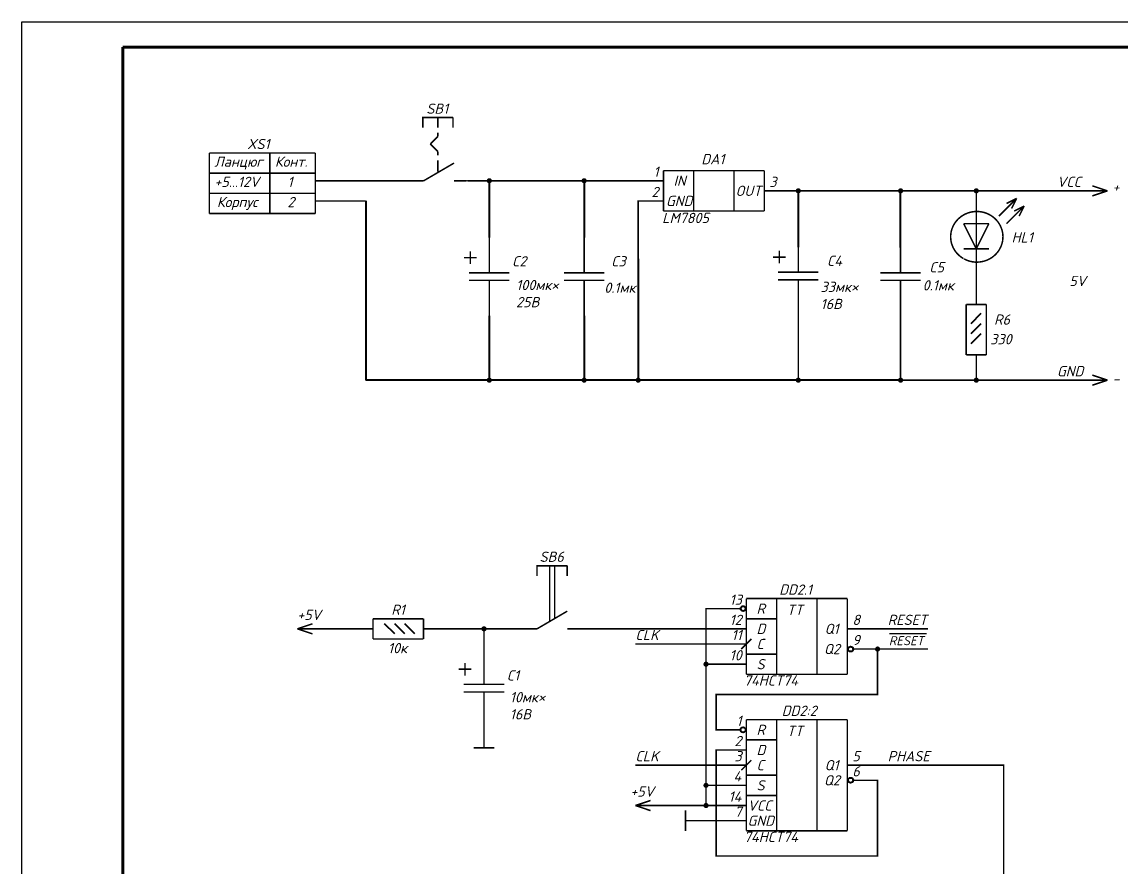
# Model space of a CAD drawing. Extents: x 0 to 594, y 0 to 420.
# Drawn here: x 0 to 217.8, y 252.6 to 420 of the extents above; entities that cross this region are included whole.
import ezdxf

# ---------------------------------------------------------------- set-up
doc = ezdxf.new("R2010")
doc.units = 0
doc.header["$MEASUREMENT"] = 0
doc.layers.get('0').update_dxf_attribs({"linetype": 'CONTINUOUS'})
doc.layers.add('1', color=7, linetype='CONTINUOUS', lineweight=40)
doc.layers.add('Layer1', color=7, linetype='CONTINUOUS', lineweight=70)
doc.styles.add('ГОСТ', font='isocpeui.ttf')

msp = doc.modelspace()

# ---------------------------------------------------------------- linework, layer by layer
at = {"linetype": 'Continuous'}
for p, q in [((0, 0), (0, 420)), ((0, 420), (594, 420)), ((171.9210241208784, 298.8892068872906), (179.2321827847568, 298.8892068872906))]:
    msp.add_line(p, q, dxfattribs=at)
at = {"layer": '1', "linetype": 'Continuous'}
for p, q in [((92.61468121214034, 388.5530132791872), (92.61468121214034, 377.3230594558748)), ((111.4087866570485, 388.5530132791872), (111.4087866570485, 377.3230594558748)), ((153.8451061772835, 386.5529817191871), (153.8451061772835, 375.4293416302595)), ((174.1235603032891, 375.3206296884831), (174.1235603032891, 386.5529639391871)), ((68.12350306328912, 384.5530009591872), (68.12350306328912, 349.0529779791871)), ((122.1234763432891, 373.0529909391872), (122.1234763432891, 349.0529779791871)), ((92.61465835214034, 361.8230371158749), (92.61465835214034, 349.0529779791871)), ((111.4088476170485, 361.8230371158749), (111.4088476170485, 349.0529779791871)), ((188.1234733432891, 360.3016248398909), (190.1234755032891, 362.3016269998909)), ((188.1234726850025, 358.3016241816043), (190.1234748450025, 360.3016263416043)), ((188.1234726850025, 356.3016241816043), (190.1234748450025, 358.3016263416043)), ((139.4745171662854, 349.0529779791871), (68.12350306328909, 349.0529779791871)), ((174.1235501432891, 349.0529779791871), (139.4745171662854, 349.0529779791871)), ((71.7986535971105, 300.8411716944747), (73.79865575711051, 298.8411695344747)), ((73.7986535971105, 300.8411716944747), (75.79865575711051, 298.8411695344747)), ((75.79865425539708, 300.8411710361881), (77.79865641539709, 298.8411688761881))]:
    msp.add_line(p, q, dxfattribs=at)
at = {"layer": '1', "const_width": 0.29972}
for points in [[(79.4273844432891, 401.0849821191871), (79.4273844432891, 401.0849922791871), (85.4273724432891, 401.0849821191871)], [(79.4273844432891, 399.0849861191871), (79.4273844432891, 401.0849821191871)], [(82.42737844328911, 399.0849861191871), (82.42737844328911, 401.0849821191871)], [(85.4273724432891, 399.0849861191871), (85.4273724432891, 401.0849821191871)], [(80.92738144328911, 395.8349926191871), (82.42737844328911, 397.3349896191871)], [(82.42737844328911, 397.3349896191871), (82.42737844328911, 398.0849881191871)], [(82.42737844328911, 394.3349956191871), (80.92738144328911, 395.8349926191871)], [(82.42737844328911, 393.5849971191872), (82.42737844328911, 394.3349956191871)], [(58.12352306328911, 394.0529743391871), (37.12356506328911, 394.0529743391871)], [(37.12356506328911, 394.0529743391871), (37.12356506328911, 382.0529983391871)], [(49.1235410632891, 394.0529743391871), (49.1235410632891, 382.0529983391871)], [(58.12352306328911, 394.0529743391871), (58.12352306328911, 390.5529813391871)], [(58.12352306328911, 393.0529763391871), (58.12352306328911, 382.0529983391871)], [(58.12352306328911, 393.0529763391871), (58.12352306328911, 392.0529783391871)], [(79.62340894328909, 388.5530031191872), (85.6233969432891, 392.0529961191871)], [(82.42737844328911, 390.3350036191871), (82.42737844328911, 392.5849991191872)], [(58.12352306328911, 390.0529823391872), (37.12356506328911, 390.0529823391872)], [(127.1235171432891, 390.5529991191871), (127.1235044432891, 382.5530100391871)], [(127.1235171432891, 390.5529991191871), (147.1235279432891, 390.5529991191871)], [(133.1235203832891, 390.5529991191871), (133.1234924432891, 382.5530100391871)], [(141.1235247032891, 390.5529991191871), (141.1234764432891, 382.5530100391871)], [(147.1235279432891, 390.5529991191871), (147.1234644432891, 382.5530100391871)], [(58.1235027432891, 388.5530031191872), (68.12350306328912, 388.5530031191872)], [(77.12341394328911, 388.5530031191872), (68.12350306328912, 388.5530031191872)], [(79.62341402328911, 388.5530031191872), (77.12341394328911, 388.5530031191872)], [(85.6233918632891, 388.5530031191872), (88.1233919432891, 388.5530031191872)], [(95.12349986328911, 388.5530132791872), (88.1233919432891, 388.5530132791872), (88.1233919432891, 388.5530031191872)], [(95.12349986328911, 388.5530132791872), (122.1234763432891, 388.5530132791872)], [(127.1234765032891, 388.5530132791872), (122.1234763432891, 388.5530132791872)], [(212.1224352832891, 387.5512779191872), (215.1224369032891, 386.5512773791871)], [(58.12352306328911, 386.0529903391871), (37.12356506328911, 386.0529903391871)], [(147.1234542832891, 386.5530020391872), (152.1234544432891, 386.5530020391872)], [(189.1234744232891, 386.5530020391872), (152.1234544432891, 386.5530020391872)], [(189.1234744232891, 385.0529593191872), (189.1234744232891, 386.5530020391872)], [(189.1234744232891, 386.5530020391872), (205.1230792032891, 386.5530020391872)], [(205.1224492832891, 386.5512799191872), (215.1224292832891, 386.5512799191872)], [(212.1224276632891, 385.5512793791871), (215.1224292832891, 386.5512799191872)], [(58.1235027432891, 384.5530009591872), (68.12350306328912, 384.5530009591872)], [(123.1237054832891, 384.5530111191871), (122.1234763432891, 384.5530111191871), (122.1234763432891, 373.0529909391872)], [(127.1234765032891, 384.5530111191871), (122.1234763432891, 384.5530111191871)], [(189.1234744232891, 380.0529591591871), (189.1234744232891, 385.0529593191872)], [(193.6234933632891, 381.5529434591871), (197.1234584232891, 385.0529593191872)], [(197.1234584232891, 385.0529593191872), (195.1234624232891, 384.0529613191871)], [(195.1234903632891, 380.0529464591871), (198.6234554232891, 383.5529623191871)], [(196.1234604232891, 383.0529633191871), (197.1234584232891, 385.0529593191872)], [(198.6234554232891, 383.5529623191871), (196.6234594232891, 382.5529643191871)], [(197.6234574232891, 381.5529663191871), (198.6234554232891, 383.5529623191871)], [(58.12352306328911, 382.0529983391871), (37.12356506328911, 382.0529983391871)], [(127.1234536432891, 382.5530100391871), (147.1234644432891, 382.5530100391871)], [(186.6971114850086, 373.0692574121751), (187.1006884639156, 372.8721665796845), (187.5204604626745, 372.7099024480514), (187.9532327629096, 372.5836999452954), (188.395711706101, 372.4945195486657), (188.8445297603149, 372.4430399748291), (189.2962711491551, 372.4296530144268), (189.7474978478835, 372.4544605503107), (190.1947757488647, 372.5172737821536), (190.6347007971985, 372.6176146633334), (191.0639248976329, 372.7547195391568), (191.4791813955912, 372.9275449587328), (191.8773099383851, 373.1347756162634), (192.2552805274073, 373.3748343613156), (192.6102165782506, 373.645894201888), (192.9394168132518, 373.9458922089236), (193.2403758198459, 374.272545216445), (193.5108031182688, 374.6233671978266), (193.748640593491, 374.9956881859578), (193.9520781587159, 375.3866745933054), (194.1195675312331, 375.7933507772256), (194.2498340157849, 376.2126216864008), (194.3418862057669, 376.6412964160497), (194.3950235284307, 377.0761124926385), (194.4088415766656, 377.5137607032754), (194.3832351867809, 377.9509102808183), (194.3183992388653, 378.3842342530238), (194.2148271736313, 378.8104347628153), (194.073307237034, 379.2262681669665), (193.8949164812429, 379.6285697221846), (193.681012567625, 380.0142776707181), (193.4332234341214, 380.3804565421818), (193.1534349056574, 380.7243194942592), (192.8437763418756, 381.0432495222547), (192.5066044314231, 381.33481937608), (192.1444852561286, 381.5968100330929), (191.7601747615696, 381.8272275861992), (191.3565977826626, 382.0243184186898), (190.9368257839037, 382.1865825503229), (190.5040534836687, 382.3127850530789), (190.0615745404772, 382.4019654497086), (189.6127564862633, 382.4534450235452), (189.1610150974231, 382.4668319839475), (188.7097883986947, 382.4420244480635), (188.2625104977135, 382.3792112162207), (187.8225854493797, 382.2788703350409), (187.3933613489453, 382.1417654592174), (186.978104850987, 381.9689400396415), (186.5799763081931, 381.7617093821109), (186.2020057191709, 381.5216506370587), (185.8470696683276, 381.2505907964862), (185.5178694333264, 380.9505927894506), (185.2169104267323, 380.6239397819293), (184.9464831283094, 380.2731178005477), (184.7086456530872, 379.9007968124165), (184.5052080878623, 379.5098104050688), (184.3377187153451, 379.1031342211487), (184.2074522307933, 378.6838633119734), (184.1154000408113, 378.2551885823246), (184.0622627181475, 377.8203725057357), (184.0484446699126, 377.3827242950989), (184.0740510597973, 376.945574717556), (184.138887007713, 376.5122507453505), (184.2424590729469, 376.086050235559), (184.3839790095442, 375.6702168314078), (184.5623697653353, 375.2679152761897), (184.7762736789532, 374.8822073276561), (185.0240628124568, 374.5160284561924), (185.3038513409208, 374.1721655041151), (185.6135099047027, 373.8532354761196), (185.9506818151551, 373.5616656222943), (186.3128009904496, 373.2996749652814), (186.5945053210796, 373.1264331401585)], [(191.6234821232891, 380.0529693191871), (186.6234794232891, 380.0529693191871)], [(186.6234794232891, 380.0529693191871), (189.1234744232891, 375.0529793191872)], [(189.1234744232891, 380.0529693191871), (189.1234744232891, 375.0529793191872)], [(191.6234694232891, 380.0529693191871), (189.1234744232891, 375.0529793191872)], [(92.61468121214034, 375.3230456758748), (92.61468121214034, 377.3230594558748)], [(111.4088577770485, 375.3230278958748), (111.4088577770485, 376.3230487558748), (111.4087866570485, 376.3230487558748), (111.4087866570485, 377.3230594558748)], [(88.86468871214035, 374.5730420958748), (88.86468871214035, 372.0730470958748)], [(92.61468121214034, 370.3230455158748), (92.61468121214034, 375.3230456758748)], [(111.4088577770485, 370.3230277358748), (111.4088577770485, 375.3230278958748)], [(150.0951136772835, 374.6793380502595), (150.0951136772835, 372.1793430502595)], [(153.8451061772835, 370.4293414702595), (153.8451061772835, 375.4293416302595)], [(174.1235603032891, 370.3206295284831), (174.1235603032891, 375.3206296884831)], [(191.6234821232891, 375.0529793191872), (186.6234794232891, 375.0529793191872)], [(189.1234744232891, 375.0529894791871), (189.1234744232891, 370.0529893191871)], [(87.61469121214034, 373.3230445958748), (90.11468621214036, 373.3230445958748)], [(148.8451161772835, 373.4293405502595), (151.3451111772835, 373.4293405502595)], [(88.61468921214035, 370.3230505958748), (96.61467321214033, 370.3230505958748)], [(107.4088657770485, 370.3230378958748), (115.4088497770485, 370.3230378958748)], [(149.8451141772835, 370.4293465502595), (157.8450981772835, 370.4293465502595)], [(170.1235683032891, 370.3206396884831), (178.1235523032891, 370.3206396884831)], [(88.61468921214035, 368.8230535958749), (96.61467321214033, 368.8230535958749)], [(92.61465835214034, 368.8230561358748), (92.61465835214034, 363.8230559758748)], [(107.4088454570485, 368.8230434358748), (115.4088497770485, 368.8230408958748)], [(111.4088476170485, 368.8230383558748), (111.4088476170485, 363.8230381958748)], [(149.8451141772835, 368.9293495502595), (157.8450981772835, 368.9293495502595)], [(153.8450833172835, 368.9293520902595), (153.8450833172835, 363.9293519302595)], [(170.1235479832891, 368.820645228483), (178.1235523032891, 368.8206426884831)], [(174.1235501432891, 368.8206401484831), (174.1235501432891, 349.0529779791871)], [(189.1234744232891, 369.0529887791872), (189.1234744232891, 370.0529893191871)], [(189.1234744232891, 364.0529886191871), (189.1234744232891, 369.0529887791872)], [(92.61465835214034, 363.8230559758748), (92.61465835214034, 361.8230371158749)], [(111.4088476170485, 361.8230371158749), (111.4088476170485, 363.8230381958748)], [(153.8450833172835, 363.9293519302595), (153.8450833172835, 349.0529779791871)], [(187.1234733432891, 364.0529860791871), (191.1234755032891, 364.0529860791871)], [(187.1234733432891, 354.0529806791872), (187.1234733432891, 364.0529860791871)], [(191.1234755032891, 364.0529860791871), (191.1234755032891, 354.0529806791872)], [(187.1234733432891, 354.0529806791872), (191.1234755032891, 354.0529806791872)], [(189.1234744232891, 354.0529781391871), (189.1234744232891, 349.0529779791871)], [(201.1234809032891, 349.0529779791871), (174.1235501432891, 349.0529779791871)], [(205.1234830632891, 349.0529779791871), (201.1234809032891, 349.0529779791871)], [(205.1224492832891, 349.0512939591871), (215.1224292832891, 349.0512939591871)], [(212.1224276632891, 348.0512934191871), (215.1224292832891, 349.0512939591871)], [(212.1224352832891, 350.0512919591871), (215.1224369032891, 349.0512914191871)], [(102.0626849482713, 312.2916838934792), (102.0626849482713, 312.2916940534791), (108.0626729482713, 312.2916838934792)], [(102.0626849482713, 310.2916980534791), (102.0626849482713, 312.2916940534791)], [(104.5626799482713, 312.2916940534791), (104.5626799482713, 301.2917160534791)], [(105.5626779482713, 312.2916940534791), (105.5626779482713, 301.7917150534792)], [(108.0626729482713, 310.2916980534791), (108.0626729482713, 312.2916940534791)], [(143.5626857682713, 305.7917222934792), (143.5626857682713, 290.7917141934792)], [(143.5626857682713, 305.7917222934792), (163.5626965682713, 305.7917222934792)], [(149.5626890082713, 305.7917222934792), (149.5626890082713, 290.7917141934792)], [(157.5626933282713, 305.7917222934792), (157.5626933282713, 290.7917141934792)], [(163.5626965682713, 305.7917222934792), (163.5626965682713, 290.7917141934792)], [(102.0626849482713, 299.7917190534791), (108.0626729482713, 303.2917120534792)], [(138.5626830682713, 303.7917212134791), (135.5626814482713, 303.7917212134791), (135.5626814482713, 292.7917152734792)], [(142.4193316944652, 303.7917212134791), (138.5626830682713, 303.7917212134791)], [(57.56266472827133, 300.7917195934792), (54.56266310827133, 299.7917190534791)], [(69.56264580827133, 301.7917201334791), (69.56264580827133, 297.7917179734791)], [(69.56264580827133, 301.7917201334791), (79.56265120827133, 301.7917201334791)], [(79.56265120827133, 301.7917201334791), (79.56265120827133, 297.7917179734791)], [(143.5626857682713, 301.7917201334791), (149.5626890082713, 301.7917201334791)], [(57.56265710827133, 298.7917210534791), (54.56265548827133, 299.7917215934792)], [(64.56264310827132, 299.7917190534791), (54.56266310827133, 299.7917190534791)], [(69.56264326827133, 299.7917190534791), (64.56264310827132, 299.7917190534791)], [(79.56265374827133, 299.7917190534791), (84.56265390827133, 299.7917190534791)], [(99.56268994827133, 299.7917190534791), (84.56265390827133, 299.7917190534791)], [(91.56265768827133, 293.7917158134791), (91.56265768827133, 299.7917190534791)], [(102.0626900282713, 299.7917190534791), (99.56268994827133, 299.7917190534791)], [(108.0626678682713, 299.7917190534791), (110.5626679482713, 299.7917190534791)], [(110.5626679482713, 299.7917190534791), (138.5626830682713, 299.7917190534791)], [(143.5626832282713, 299.7917190534791), (138.5626830682713, 299.7917190534791)], [(163.5626991082713, 299.7917190534791), (168.5626992682713, 299.7917190534791)], [(168.5627272082713, 299.7917190534791), (179.5627052082713, 299.7917190534791)], [(79.56265120827133, 297.7917179734791), (69.56264580827133, 297.7917179734791)], [(121.5626738882713, 296.7917174334792), (138.5626830682713, 296.7917174334792)], [(143.5626832282713, 296.7917174334792), (138.5626830682713, 296.7917174334792)], [(144.5626863082713, 297.7917179734791), (144.3809848682713, 297.6100165334792), (144.2106346882713, 297.4396663534791), (144.0512725482713, 297.2803042134792), (143.9025301482713, 297.1315618134792), (143.7640417282713, 296.9930733934792), (143.6354389882713, 296.8644706534791), (143.5163612482713, 296.7453929134792), (143.4064351282713, 296.6354667934792), (143.3052999482713, 296.5343316134791), (143.2125874082713, 296.4416190734792), (143.1279317482713, 296.3569634134791), (143.0509672082713, 296.2799988734791), (142.9813254882713, 296.2103571534792), (142.9186433682713, 296.1476750334792), (142.8625500082713, 296.0915816734791), (142.8126847282713, 296.0417163934791), (142.7686792282713, 295.9977108934792), (142.7301652082713, 295.9591968734791), (142.6967794482713, 295.9258111134791), (142.6681536482713, 295.8971853134792), (142.6439220482713, 295.8729537134791), (142.6237214282713, 295.8527530934792), (142.6071809482713, 295.8362126134792), (142.5939348482713, 295.8229665134792), (142.5836199082713, 295.8126515734792), (142.5758678282713, 295.8048994934791), (142.5703153882713, 295.7993470534792), (142.5665917482713, 295.7956234134792), (142.5643336882713, 295.7933653534791), (142.5631729082713, 295.7922045734791), (142.5627461882713, 295.7917778534792), (142.5626852282713, 295.7917168934791)], [(169.5626998082713, 295.7917168934791), (169.5626998082713, 286.7917120334791), (137.5626825282713, 286.7917120334791), (137.5626825282713, 279.7917082534792), (138.5626830682713, 279.7917082534792)], [(143.5626857682713, 294.7917163534792), (149.5626890082713, 294.7917163534792)], [(164.7282542303931, 295.7917168934791), (168.5626992682713, 295.7917168934791)], [(179.5627052082713, 295.7917168934791), (168.5627272082713, 295.7917168934791)], [(86.56266768827133, 291.7917147334791), (89.06266268827133, 291.7917147334791)], [(87.81266518827132, 293.0417122334791), (87.81266518827132, 290.5417172334792)], [(91.56265768827133, 288.7917156534792), (91.56265768827133, 293.7917158134791)], [(138.5626830682713, 292.7917152734792), (135.5626814482713, 292.7917152734792)], [(135.5626814482713, 264.7917001534792), (135.5626814482713, 292.7917152734792)], [(143.5626832282713, 292.7917152734792), (138.5626830682713, 292.7917152734792)], [(143.5626857682713, 290.7917141934792), (163.5626965682713, 290.7917141934792)], [(87.56266568827132, 288.7917207334792), (95.56264968827132, 288.7917207334792)], [(87.56266568827132, 287.2917237334792), (95.56264968827132, 287.2917237334792)], [(91.56263482827133, 287.2917262734791), (91.56263482827133, 282.2917261134792)], [(91.56263482827133, 281.2917255734791), (91.56263482827133, 282.2917261134792)], [(91.56263482827133, 281.2917255734791), (91.56263482827133, 276.2117255734792)], [(143.5626857682713, 281.7917093334792), (143.5626857682713, 259.7916974534792)], [(143.5626857682713, 281.7917093334792), (163.5626965682713, 281.7917093334792)], [(149.5626890082713, 281.7917093334792), (149.5626890082713, 259.7916974534792)], [(157.5626933282713, 281.7917093334792), (157.5626933282713, 259.7916974534792)], [(163.5626965682713, 281.7917093334792), (163.5626965682713, 259.7916974534792)], [(142.3982973741724, 279.7917082534792), (138.5626830682713, 279.7917082534792)], [(143.5626857682713, 277.7917071734792), (149.5626890082713, 277.7917071734792)], [(89.53063482827133, 276.2117255734792), (93.59463482827132, 276.2117255734792)], [(138.5626830682713, 275.7917060934791), (137.5626825282713, 275.7917060934791), (137.5626825282713, 254.7916947534792), (169.5626998082713, 254.7916947534792), (169.5626998082713, 269.7917028534791), (168.5626992682713, 269.7917028534791)], [(143.5626832282713, 275.7917060934791), (138.5626830682713, 275.7917060934791)], [(121.5626738882713, 272.7917044734792), (138.5626830682713, 272.7917044734792)], [(143.5626832282713, 272.7917044734792), (138.5626830682713, 272.7917044734792)], [(144.5626863082713, 273.7917050134791), (144.3809848682713, 273.6100035734792), (144.2106346882713, 273.4396533934791), (144.0512725482713, 273.2802912534792), (143.9025301482713, 273.1315488534792), (143.7640417282713, 272.9930604334792), (143.6354389882713, 272.8644576934792), (143.5163612482713, 272.7453799534791), (143.4064351282713, 272.6354538334792), (143.3052999482713, 272.5343186534791), (143.2125874082713, 272.4416061134792), (143.1279317482713, 272.3569504534792), (143.0509672082713, 272.2799859134792), (142.9813254882713, 272.2103441934792), (142.9186433682713, 272.1476620734792), (142.8625500082713, 272.0915687134791), (142.8126847282713, 272.0417034334791), (142.7686792282713, 271.9976979334792), (142.7301652082713, 271.9591839134791), (142.6967794482713, 271.9257981534791), (142.6681536482713, 271.8971723534792), (142.6439220482713, 271.8729407534792), (142.6237214282713, 271.8527401334791), (142.6071809482713, 271.8361996534791), (142.5939348482713, 271.8229535534792), (142.5836199082713, 271.8126386134792), (142.5758678282713, 271.8048865334791), (142.5703153882713, 271.7993340934792), (142.5665917482713, 271.7956104534791), (142.5643336882713, 271.7933523934792), (142.5631729082713, 271.7921916134791), (142.5627461882713, 271.7917648934792), (142.5626852282713, 271.7917039334791)], [(163.5626991082713, 272.7917044734792), (168.5626992682713, 272.7917044734792)], [(199.5627439482713, 174.7916515534792), (194.5627412482713, 174.7916515534792), (194.5627412482713, 272.7917044734792), (168.5627272082713, 272.7917044734792)], [(143.5626857682713, 270.7917033934792), (149.5626890082713, 270.7917033934792)], [(138.5626830682713, 268.7917023134792), (135.5626814482713, 268.7917023134792)], [(143.5626832282713, 268.7917023134792), (138.5626830682713, 268.7917023134792)], [(164.7134887419415, 269.7917028534791), (168.5626992682713, 269.7917028534791)], [(124.5627009082713, 265.7917006934791), (121.5626992882713, 264.7917001534792)], [(143.5626857682713, 266.7917012334792), (149.5626890082713, 266.7917012334792)], [(124.5626932882713, 263.7917021534792), (121.5626916682713, 264.7917026934792)], [(131.5626792882713, 264.7917001534792), (121.5626992882713, 264.7917001534792)], [(131.4827099282713, 263.8236985334792), (131.4827099282713, 259.7596985334792)], [(131.5626792882713, 264.7917001534792), (138.5626830682713, 264.7917001534792)], [(143.5626832282713, 264.7917001534792), (138.5626830682713, 264.7917001534792)], [(136.5627099282713, 261.7916985334791), (131.4827099282713, 261.7916985334791)], [(138.5626830682713, 261.7916985334791), (136.5627099282713, 261.7916985334791)], [(143.5626832282713, 261.7916985334791), (138.5626830682713, 261.7916985334791)], [(143.5626857682713, 259.7916974534792), (163.5626965682713, 259.7916974534792)]]:
    msp.add_lwpolyline(points, dxfattribs=at)
at = {"layer": '1', "const_width": 0.508}
for points in [[(92.36068121214034, 388.5530132791872, 1), (92.86868121214034, 388.5530132791872, 1)], [(111.1547866570485, 388.5530132791872, 1), (111.6627866570485, 388.5530132791872, 1)], [(153.5911061772835, 386.5529817191871, 1), (154.0991061772835, 386.5529817191871, 1)], [(173.8695603032891, 386.5529639391871, 1), (174.3775603032891, 386.5529639391871, 1)], [(188.8694744232891, 386.5530020391872, 1), (189.3774744232891, 386.5530020391872, 1)], [(92.36065835214033, 349.0529779791871, 1), (92.86865835214034, 349.0529779791871, 1)], [(111.1548476170485, 349.0529779791871, 1), (111.6628476170485, 349.0529779791871, 1)], [(121.8694763432891, 349.0529779791871, 1), (122.3774763432891, 349.0529779791871, 1)], [(153.5910833172834, 349.0529779791871, 1), (154.0990833172835, 349.0529779791871, 1)], [(173.8695501432891, 349.0529779791871, 1), (174.3775501432891, 349.0529779791871, 1)], [(188.8694744232891, 349.0529779791871, 1), (189.3774744232891, 349.0529779791871, 1)], [(91.30865768827132, 299.7917190534791, 1), (91.81665768827132, 299.7917190534791, 1)], [(169.3086998082713, 295.7917168934791, 1), (169.8166998082713, 295.7917168934791, 1)], [(135.3086814482713, 292.7917152734792, 1), (135.8166814482713, 292.7917152734792, 1)], [(135.3086814482713, 268.7917023134792, 1), (135.8166814482713, 268.7917023134792, 1)], [(135.3086814482713, 264.7917001534792, 1), (135.8166814482713, 264.7917001534792, 1)]]:
    msp.add_lwpolyline(points, format="xyb", close=True, dxfattribs=at)
at = {"layer": '1', "linetype": 'Continuous'}
for centre in [(142.9193316944652, 303.7917212134791), (164.2282542303931, 295.7917168934791), (142.8982973741724, 279.7917082534792), (164.2134887419415, 269.7917028534791)]:
    msp.add_circle(centre, 0.5, dxfattribs=at)
at = {"layer": 'Layer1', "linetype": 'Continuous'}
for q in [(589, 415.0000000000001), (19.99999999999989, 5)]:
    msp.add_line((20, 415), q, dxfattribs=at)

# ---------------------------------------------------------------- texts
at = {"layer": '1', "style": 'ГОСТ'}
for s, height, p in [('SB1', 2.032, (80.1233292032891, 401.8149120791871)), ('XS1', 2.032, (44.6234002032891, 394.8149260791872)), ('Ланцюг', 2.032, (38.1235630632891, 391.3158500191872)), ('Конт.', 2.032, (50.1235390632891, 391.3158500191872)), ('DA1', 2.032, (134.6232202032891, 391.8149320791871)), ('1', 2.032, (125.1495358232891, 389.3158819591872)), ('+5...12V', 2.032, (38.1235630632891, 387.3158580191871)), ('1', 2.032, (52.62353406328911, 387.3158580191871)), ('IN', 2.032, (129.1314760432891, 387.5378819591871)), ('3', 2.032, (148.1234548232891, 387.3158707191872)), ('VCC', 2.032, (205.1230792032891, 387.3158707191872)), ('2', 2.032, (124.7684291432891, 385.3158797991871)), ('GND', 2.032, (127.6314765032891, 383.5378797991871)), ('OUT', 2.032, (141.4151344832891, 385.5378707191871)), ('+', 2.032, (216.1234890032891, 386.3158701791871)), ('Корпус', 2.032, (38.62356206328911, 383.3158660191871)), ('2', 2.032, (52.62353406328911, 383.3158660191871)), ('LM7805', 2.032, (126.8694536432891, 380.1661568912513)), ('HL1', 2.032, (196.1230972032891, 376.3149630791871)), ('C2', 2.032, (97.11447155214034, 371.5849962558748)), ('C3', 2.032, (116.7669424153733, 371.5849962558748)), ('C4', 2.032, (159.5295398744888, 371.6913099902595)), ('C5', 2.032, (179.8007511207272, 370.3943846866251)), ('0.1мк', 2.032, (115.392344664758, 366.3520236339792)), ('0.1мк', 2.032, (178.4972100870848, 366.8265605927476)), ('5V', 2.032, (207.5615052152273, 367.6840784857687)), ('R6', 2.032, (192.6481492107009, 360.0363587914236)), ('330', 2.032, (191.88940445187, 356.1542658096301)), ('GND', 2.032, (205.1234830632891, 349.8158466591871)), ('-', 2.032, (216.1234128032891, 348.3158496591871)), ('SB6', 2.032, (102.5624426482713, 313.0538210534792)), ('DD2.1', 2.032, (150.0623476482713, 306.5538340534791)), ('13', 2.032, (140.2336957282713, 304.5545898934791)), ('+5V', 2.032, (54.56263770827132, 301.5545882734792)), ('R1', 2.032, (73.18599358614597, 302.5538420534792)), ('R', 2.032, (145.5706827682713, 302.7765898934791)), ('TT', 2.032, (151.5626900882713, 302.5545888134791)), ('12', 2.032, (140.2336957282713, 300.5545877334791)), ('D', 2.032, (145.5706827682713, 298.7765877334792)), ('Q1', 2.032, (159.0639857282713, 298.7765877334792)), ('8', 2.032, (164.5626996482713, 300.5545877334791)), ('RESET', 2.032, (171.5627008882713, 300.5545877334791)), ('CLK', 2.032, (121.5627018282713, 297.5545861134792)), ('11', 2.032, (140.6148024082713, 297.5545861134792)), ('9', 2.032, (164.5626996482713, 296.5545855734791)), ('10к', 2.032, (72.52305759108731, 294.9618941512403)), ('C', 2.032, (145.5706827682713, 295.7765861134791)), ('Q2', 2.032, (158.9328785482713, 294.7765855734792)), ('RESET', 1.8, (171.7874785456082, 296.5430639858123)), ('10', 2.032, (140.2336957282713, 293.5545839534792)), ('S', 2.032, (145.5706827682713, 291.7765839534791)), ('C1', 2.032, (96.06245564827132, 289.5538680534792)), ('74HCT74', 2.032, (143.0623616482713, 288.5538700534792)), ('DD2:2', 2.032, (150.5623466482713, 282.5538820534791)), ('1', 2.032, (141.5887425482713, 280.5545769334792)), ('R', 2.032, (145.5706827682713, 278.7765769334791)), ('TT', 2.032, (151.5626900882713, 278.5545758534792)), ('2', 2.032, (141.2076358682713, 276.5545747734791)), ('D', 2.032, (145.5706827682713, 274.7765747734791)), ('CLK', 2.032, (121.5627018282713, 273.5545731534792)), ('3', 2.032, (141.2076358682713, 273.5545731534792)), ('5', 2.032, (164.5626996482713, 273.5545731534792)), ('PHASE', 2.032, (171.5627008882713, 273.5545731534792)), ('C', 2.032, (145.5706827682713, 271.7765731534791)), ('Q1', 2.032, (159.0639857282713, 271.7765731534791)), ('6', 2.032, (164.5626996482713, 270.5545715334791)), ('4', 2.032, (140.9959090882713, 269.5545709934792)), ('Q2', 2.032, (158.9328785482713, 268.7765715334792)), ('+5V', 2.032, (120.5626733482713, 266.5545693734792)), ('S', 2.032, (145.5706827682713, 267.7765709934791)), ('14', 2.032, (140.0219689482713, 265.5545688334792)), ('VCC', 2.032, (143.8070292235244, 263.7765688334791)), ('7', 2.032, (141.2076358682713, 262.5545672134791)), ('GND', 2.032, (143.8070292235244, 260.7765672134792)), ('74HCT74', 2.032, (143.0623616482713, 257.5539320534791))]:
    msp.add_text(s, height=height, dxfattribs=at).set_placement(p)
at = {"layer": '1', "linetype": 'Continuous', "char_height": 2.032, "attachment_point": 1, "style": 'ГОСТ'}
for s, insert in [('100мк×\\P25В', (97.93149746811218, 368.9142914622106)), ('33мк×\\P16В', (158.264379623238, 368.5522206048037)), ('10мк×\\P16В', (96.669432979671, 287.2728227293561))]:
    msp.add_mtext_dynamic_manual_height_columns(s, width=4.710334886676947, gutter_width=12.5, heights=[5.86747449023348], dxfattribs=dict(at, insert=insert))

doc.saveas('drawing.dxf')
